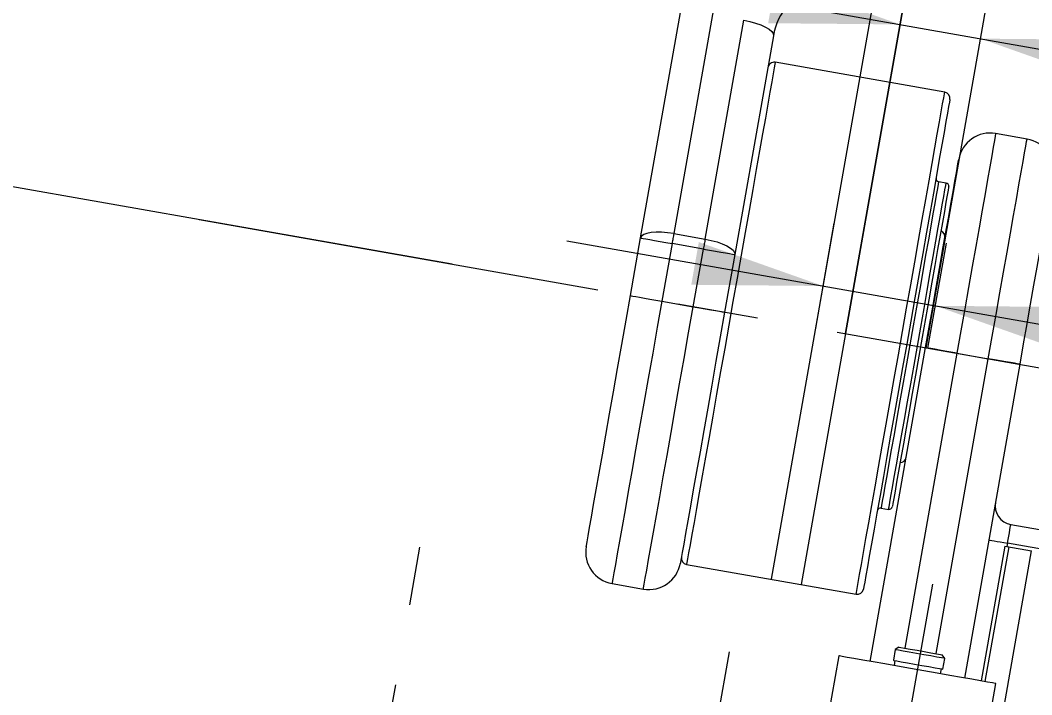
# Model space of a CAD drawing. Header units: millimetres. Extents: x 0 to 1189, y 0 to 841.
# Drawn here: x 608.51 to 640.24, y 634.48 to 655.65 of the extents above; entities that cross this region are included whole.
import ezdxf

# ---------------------------------------------------------------- set-up
doc = ezdxf.new("R2010")
doc.units = ezdxf.units.MM
doc.linetypes.add('CENTERX2', pattern=[20.32, 12.7, -2.54, 2.54, -2.54])
doc.layers.get('0').update_dxf_attribs({"lineweight": 18})
for name, color, linetype, lineweight in [('中心线层', 1, 'CENTERX2', 15), ('尺寸线层', 3, 'Continuous', 18), ('粗实线层', 7, 'Continuous', 15)]:
    doc.layers.add(name, color=color, linetype=linetype, lineweight=lineweight)
doc.dimstyles.new('ISO-25', dxfattribs={"dimtxt": 2.5, "dimasz": 2.5, "dimexe": 1.25, "dimexo": 0.625, "dimtad": 1, "dimtxsty": 'Standard', "dimcen": 2.5, "dimdle": 5, "dimadec": 0, "dimazin": 0, "dimtfac": 1, "dimtmove": 0, "dimatfit": 3, "dimfxl": 1, "dimarcsym": 0})

# ---------------------------------------------------------------- blocks, each defined once
blk = doc.blocks.new('*X11')
at = {"layer": '尺寸线层', "linetype": 'Continuous'}
for points in [[(636.106, 655.518), (632.206, 656.896), (631.97, 655.556)], [(638.636, 655.071), (642.772, 655.033), (642.536, 653.693)]]:
    blk.add_hatch(color=0, dxfattribs=at).paths.add_polyline_path(points, flags=0)
at = {"layer": '尺寸线层', "color": 0, "linetype": 'Continuous'}
for p, q in [((634.395, 645.817), (636.453, 657.487)), ((628.07, 656.935), (649.761, 653.11)), ((636.925, 645.371), (638.983, 657.041)), ((649.761, 653.11), (664.895, 653.11))]:
    blk.add_line(p, q, dxfattribs=at)
at = {"layer": '尺寸线层', "color": 0, "insert": (659.078, 656.667), "char_height": 3.5, "width": 23.26816, "attachment_point": 5}
blk.add_mtext('12,85', dxfattribs=at)
blk = doc.blocks.new('*X13')
at = {"layer": '尺寸线层', "linetype": 'Continuous'}
for points in [[(633.694, 647.308), (629.794, 648.686), (629.557, 647.347)], [(637.215, 646.687), (641.351, 646.648), (641.115, 645.309)]]:
    blk.add_hatch(color=0, dxfattribs=at).paths.add_polyline_path(points, flags=0)
at = {"layer": '尺寸线层', "color": 0, "linetype": 'Continuous'}
for p, q in [((633.46, 645.982), (634.041, 649.278)), ((625.657, 648.725), (648.35, 644.724)), ((636.982, 645.361), (637.563, 648.657)), ((648.35, 644.724), (663.504, 644.724))]:
    blk.add_line(p, q, dxfattribs=at)
at = {"layer": '尺寸线层', "color": 0, "insert": (657.677, 648.281), "char_height": 3.5, "width": 23.30726, "attachment_point": 5}
blk.add_mtext('17,88', dxfattribs=at)
blk = doc.blocks.new('*X19')
at = {"layer": '尺寸线层', "linetype": 'Continuous'}
for points in [[(603.351, 704.601), (603.312, 700.465), (601.973, 700.701)], [(594.234, 652.899), (595.612, 656.799), (594.273, 657.035)]]:
    blk.add_hatch(color=0, dxfattribs=at).paths.add_polyline_path(points, flags=0)
at = {"layer": '尺寸线层', "color": 0, "linetype": 'Continuous'}
for p, q in [((631.172, 699.695), (601.381, 704.948)), ((599.149, 680.774), (603.351, 704.601)), ((598.436, 676.726), (594.234, 652.899)), ((622.056, 647.993), (592.265, 653.246))]:
    blk.add_line(p, q, dxfattribs=at)
at = {"layer": '尺寸线层', "color": 0, "insert": (598.792, 678.75), "char_height": 3.5, "width": 29.01676, "attachment_point": 5}
blk.add_mtext('262,50', dxfattribs=at)

msp = doc.modelspace()

# ---------------------------------------------------------------- linework, layer by layer
at = {"color": 7, "linetype": 'Continuous', "lineweight": 15}
for p, q in [((630.6908, 658.497), (629.0082, 648.9542)), ((627.9685, 648.8166), (629.6511, 658.3594)), ((629.993, 648.7805), (631.2042, 655.6494)), ((632.1341, 655.1646), (630.9229, 648.2956)), ((637.5079, 653.3917), (632.1899, 654.3294)), ((640.0917, 651.9207), (639.1069, 652.0944)), ((637.5535, 650.5405), (637.3171, 650.5822)), ((627.6494, 647.0067), (627.9685, 648.8166)), ((629.0082, 648.9542), (629.993, 648.7805)), ((628.9533, 648.6429), (628.6342, 646.833)), ((629.9381, 648.4693), (628.9533, 648.6429)), ((629.619, 646.6594), (629.9381, 648.4693)), ((630.9229, 648.2956), (630.6038, 646.4857)), ((628.6342, 646.833), (629.619, 646.6594)), ((635.1701, 635.5263), (636.9065, 645.3744)), ((637.8914, 645.2007), (638.8762, 645.0271)), ((639.861, 644.8534), (638.1245, 635.0054)), ((635.5112, 640.3402), (635.7475, 640.2985)), ((639.5836, 639.8252), (641.6339, 639.4637)), ((639.3977, 639.1472), (638.651, 634.9125)), ((639.3977, 639.1472), (639.4621, 639.1358)), ((639.4794, 639.2343), (639.4621, 639.1358)), ((639.4621, 639.1358), (640.2345, 638.9996)), ((641.5297, 638.8728), (639.4794, 639.2343)), ((639.5169, 639.1262), (638.7703, 634.8915)), ((639.0884, 632.4999), (640.2345, 638.9996)), ((629.4116, 638.5725), (634.7295, 637.6348)), ((627.0713, 637.9698), (628.0561, 637.7961)), ((636.0719, 635.9765), (635.9561, 635.8954)), ((634.1853, 635.6999), (633.4907, 631.7607)), ((635.9561, 635.8954), (635.8971, 635.5606)), ((637.5121, 635.621), (637.431, 635.7369)), ((635.9463, 635.5519), (635.9185, 635.3943)), ((637.4531, 635.2862), (637.5121, 635.621)), ((637.376, 635.1373), (637.4038, 635.2949)), ((638.4147, 630.8925), (639.1093, 634.8317))]:
    msp.add_line(p, q, dxfattribs=at)
at = {"color": 8, "linetype": 'Continuous', "lineweight": 15}
for p, q in [((637.8914, 645.2007), (636.2591, 635.9435)), ((637.2439, 635.7699), (638.8762, 645.0271))]:
    msp.add_line(p, q, dxfattribs=at)
at = {"color": 7, "linetype": 'Continuous', "lineweight": 15}
for points in [[(631.2042, 655.6494), (631.3952, 655.6096), (631.5769, 655.5593), (631.742, 655.5005), (631.8845, 655.4355), (631.9986, 655.3667), (632.0801, 655.2969), (632.1259, 655.2286), (632.1341, 655.1646)], [(637.6701, 653.1601), (637.6686, 653.1514), (637.6563, 653.0819), (637.6319, 652.9435), (637.5956, 652.7376), (637.5477, 652.4659), (637.4887, 652.1309), (637.419, 651.7357), (637.3393, 651.2839), (637.2503, 650.7794), (637.1529, 650.227), (637.0479, 649.6315), (636.9363, 648.9984), (636.8191, 648.3335), (636.6973, 647.6427), (636.572, 646.9323), (636.4444, 646.2087), (636.3157, 645.4786), (636.1869, 644.7484), (636.0593, 644.0248), (635.9341, 643.3144), (635.8123, 642.6236), (635.695, 641.9587), (635.5834, 641.3256), (635.4784, 640.7302), (635.381, 640.1777), (635.292, 639.6733), (635.2124, 639.2214), (635.1427, 638.8262), (635.0836, 638.4912), (635.0357, 638.2195), (634.9994, 638.0136), (634.975, 637.8752), (634.9627, 637.8058), (634.9612, 637.7971)], [(636.9065, 645.3744), (637.0192, 646.0132), (637.1305, 646.6446), (637.2392, 647.2611), (637.344, 647.8554), (637.4437, 648.4207), (637.5371, 648.9503), (637.6231, 649.4379), (637.7006, 649.8779), (637.7689, 650.2651), (637.8271, 650.5949), (637.8744, 650.8636), (637.9105, 651.0679), (637.9347, 651.2054), (637.9469, 651.2746), (637.9484, 651.2832)], [(640.9029, 650.7623), (640.9013, 650.7536), (640.8891, 650.6844), (640.8649, 650.5469), (640.8289, 650.3426), (640.7815, 650.074), (640.7233, 649.7441), (640.6551, 649.3569), (640.5775, 648.9169), (640.4915, 648.4293), (640.3981, 647.8997), (640.2984, 647.3345), (640.1936, 646.7401), (640.0849, 646.1236), (639.9736, 645.4923), (639.861, 644.8534)], [(637.6346, 650.4247), (637.6311, 650.4048), (637.6156, 650.317), (637.5879, 650.1601), (637.5485, 649.9365), (637.4978, 649.6492), (637.4367, 649.3023), (637.3659, 648.9006), (637.2864, 648.4498), (637.1993, 647.9563), (637.106, 647.4268), (637.0076, 646.869), (636.9056, 646.2906), (636.8014, 645.6997), (636.6965, 645.1046), (636.5923, 644.5137), (636.4903, 643.9353), (636.392, 643.3775), (636.2986, 642.848), (636.2116, 642.3545), (636.1321, 641.9037), (636.0613, 641.502), (636.0001, 641.1551), (635.9495, 640.8678), (635.91, 640.6442), (635.8824, 640.4873), (635.8669, 640.3995), (635.8634, 640.3796)], [(629.0082, 648.9542), (628.815, 648.982), (628.6271, 648.9969), (628.4518, 648.9982), (628.2957, 648.9858), (628.165, 648.9602), (628.0645, 648.9225), (627.9981, 648.874), (627.9685, 648.8166)], [(627.9685, 648.8166), (627.9874, 648.8132), (628.0435, 648.8034), (628.1345, 648.7873), (628.2569, 648.7657), (628.4062, 648.7394), (628.5764, 648.7094), (628.7612, 648.6768), (628.9533, 648.6429)], [(629.0082, 648.9542), (629.0015, 648.9164), (628.9948, 648.8781), (628.988, 648.8395), (628.9811, 648.8006), (628.9742, 648.7614), (628.9672, 648.722), (628.9603, 648.6825), (628.9533, 648.6429)], [(629.993, 648.7805), (629.9863, 648.7427), (629.9796, 648.7045), (629.9728, 648.6659), (629.9659, 648.6269), (629.959, 648.5878), (629.9521, 648.5484), (629.9451, 648.5089), (629.9381, 648.4693)], [(629.993, 648.7805), (630.1841, 648.7406), (630.3657, 648.6904), (630.5309, 648.6316), (630.6733, 648.5666), (630.7874, 648.4978), (630.869, 648.428), (630.9147, 648.3597), (630.9229, 648.2956)], [(629.9381, 648.4693), (630.1302, 648.4354), (630.315, 648.4028), (630.4852, 648.3728), (630.6345, 648.3465), (630.7569, 648.3249), (630.848, 648.3088), (630.904, 648.299), (630.9229, 648.2956)], [(626.2602, 639.1282), (626.2669, 639.1661), (626.2869, 639.2796), (626.32, 639.4675), (626.3659, 639.7279), (626.4242, 640.0585), (626.4943, 640.456), (626.5755, 640.9165), (626.6671, 641.4357), (626.7681, 642.0086), (626.8776, 642.6296), (626.9945, 643.2928), (627.1177, 643.9917), (627.2461, 644.7197), (627.3783, 645.4697), (627.5132, 646.2344), (627.6494, 647.0067)], [(628.6342, 646.833), (628.49, 646.0152), (628.347, 645.2044), (628.2065, 644.4075), (628.0696, 643.6312), (627.9375, 642.8823), (627.8114, 642.1671), (627.6923, 641.4917), (627.5813, 640.8619), (627.4792, 640.283), (627.387, 639.76), (627.3054, 639.2973), (627.2352, 638.8989), (627.1769, 638.5683), (627.131, 638.3081), (627.0979, 638.1207), (627.078, 638.0076), (627.0713, 637.9698)], [(627.6494, 647.0067), (627.6683, 647.0033), (627.7243, 646.9934), (627.8153, 646.9774), (627.9378, 646.9558), (628.087, 646.9295), (628.2573, 646.8995), (628.442, 646.8669), (628.6342, 646.833)], [(628.0561, 637.7961), (628.0628, 637.8339), (628.0827, 637.947), (628.1158, 638.1345), (628.1617, 638.3946), (628.22, 638.7253), (628.2902, 639.1237), (628.3718, 639.5863), (628.464, 640.1093), (628.5661, 640.6882), (628.6772, 641.3181), (628.7962, 641.9935), (628.9224, 642.7087), (629.0544, 643.4576), (629.1913, 644.2338), (629.3318, 645.0307), (629.4748, 645.8416), (629.619, 646.6594)], [(630.6038, 646.4857), (630.4676, 645.7135), (630.3328, 644.9487), (630.2005, 644.1987), (630.0722, 643.4708), (629.9489, 642.7718), (629.832, 642.1087), (629.7225, 641.4877), (629.6215, 640.9148), (629.5299, 640.3956), (629.4487, 639.935), (629.3786, 639.5375), (629.3203, 639.207), (629.2744, 638.9465), (629.2413, 638.7586), (629.2213, 638.6452), (629.2146, 638.6073)], [(629.619, 646.6594), (629.8111, 646.6255), (629.9958, 646.5929), (630.1661, 646.5629), (630.3153, 646.5366), (630.4378, 646.515), (630.5288, 646.4989), (630.5849, 646.489), (630.6038, 646.4857)], [(637.8914, 645.2007), (637.6992, 645.2346), (637.5145, 645.2672), (637.3442, 645.2972), (637.195, 645.3235), (637.0725, 645.3451), (636.9815, 645.3612), (636.9255, 645.371), (636.9065, 645.3744)], [(639.861, 644.8534), (639.8421, 644.8568), (639.786, 644.8667), (639.695, 644.8827), (639.5725, 644.9043), (639.4233, 644.9306), (639.253, 644.9606), (639.0683, 644.9932), (638.8762, 645.0271)], [(639.4794, 639.2343), (639.4998, 639.3496), (639.5193, 639.4604), (639.5373, 639.5626), (639.5531, 639.6521), (639.5661, 639.7256), (639.5757, 639.7802), (639.5816, 639.8139), (639.5836, 639.8252)], [(638.8885, 639.3385), (638.8999, 639.3365), (638.9335, 639.3306), (638.9881, 639.3209), (639.0616, 639.308), (639.1511, 639.2922), (639.2533, 639.2742), (639.3642, 639.2546), (639.4794, 639.2343)], [(636.0719, 635.9765), (636.0743, 635.9761), (636.1292, 635.9664), (636.2515, 635.9449), (636.4281, 635.9137), (636.6396, 635.8764), (636.8633, 635.837), (637.0749, 635.7997), (637.2514, 635.7686), (637.3738, 635.747), (637.4287, 635.7373), (637.431, 635.7369)], [(639.1093, 634.8317), (639.0915, 634.8348), (639.0057, 634.85), (638.8515, 634.8772), (638.6333, 634.9156), (638.3573, 634.9643), (638.0318, 635.0217), (637.6659, 635.0862), (637.2706, 635.1559), (636.8571, 635.2288), (636.4375, 635.3028), (636.024, 635.3757), (635.6286, 635.4455), (635.2628, 635.5099), (634.9372, 635.5674), (634.6613, 635.616), (634.4431, 635.6545), (634.2888, 635.6817), (634.2031, 635.6968), (634.1853, 635.6999)], [(637.5121, 635.621), (637.4926, 635.6245), (637.4079, 635.6394), (637.2633, 635.6649), (637.0717, 635.6987), (636.8501, 635.7378), (636.6181, 635.7787), (636.3965, 635.8177), (636.2049, 635.8515), (636.0603, 635.877), (635.9756, 635.892), (635.9561, 635.8954)], [(635.8971, 635.5606), (635.9166, 635.5571), (636.0013, 635.5422), (636.1459, 635.5167), (636.3375, 635.4829), (636.5591, 635.4438), (636.791, 635.4029), (637.0126, 635.3639), (637.2042, 635.3301), (637.3488, 635.3046), (637.4336, 635.2896), (637.4531, 635.2862)]]:
    msp.add_lwpolyline(points, dxfattribs=at)
at = {"color": 8, "linetype": 'Continuous', "lineweight": 15}
for points in [[(632.1899, 654.3294), (632.1895, 654.3273), (632.1804, 654.2754), (632.1591, 654.1547), (632.1259, 653.9664), (632.081, 653.7119), (632.0249, 653.3937), (631.9581, 653.0145), (631.881, 652.5776), (631.7945, 652.0868), (631.6992, 651.5466), (631.5961, 650.9615), (631.4859, 650.3368), (631.3697, 649.6779), (631.2486, 648.9907), (631.1235, 648.2812), (630.9955, 647.5556), (630.8659, 646.8203), (630.7356, 646.0817), (630.606, 645.3464), (630.478, 644.6208), (630.3529, 643.9113), (630.2317, 643.224), (630.1156, 642.5652), (630.0054, 641.9405), (629.9023, 641.3554), (629.807, 640.8152), (629.7205, 640.3244), (629.6434, 639.8875), (629.5766, 639.5082), (629.5204, 639.19), (629.4756, 638.9356), (629.4424, 638.7473), (629.4211, 638.6266), (629.4119, 638.5747), (629.4116, 638.5725)], [(634.7295, 637.6348), (634.7299, 637.637), (634.7391, 637.6889), (634.7603, 637.8096), (634.7935, 637.9979), (634.8384, 638.2523), (634.8945, 638.5705), (634.9614, 638.9498), (635.0384, 639.3867), (635.125, 639.8775), (635.2202, 640.4177), (635.3234, 641.0028), (635.4335, 641.6275), (635.5497, 642.2863), (635.6709, 642.9736), (635.796, 643.6831), (635.9239, 644.4087), (636.0536, 645.144), (636.1838, 645.8826), (636.3135, 646.6179), (636.4414, 647.3435), (636.5665, 648.053), (636.6877, 648.7402), (636.8039, 649.3991), (636.914, 650.0238), (637.0172, 650.6088), (637.1125, 651.1491), (637.199, 651.6399), (637.276, 652.0768), (637.3429, 652.456), (637.399, 652.7742), (637.4439, 653.0287), (637.4771, 653.217), (637.4984, 653.3377), (637.5075, 653.3896), (637.5079, 653.3917)], [(639.1069, 652.0944), (639.1053, 652.0855), (639.0929, 652.0149), (639.0681, 651.8743), (639.0312, 651.6653), (638.9827, 651.3899), (638.9229, 651.051), (638.8526, 650.6521), (638.7724, 650.1972), (638.6831, 649.6911), (638.5858, 649.1389), (638.4813, 648.5462), (638.3707, 647.9193), (638.2552, 647.2644), (638.136, 646.5884), (638.0143, 645.8982), (637.8914, 645.2007)], [(638.8762, 645.0271), (638.9991, 645.7245), (639.1208, 646.4148), (639.2401, 647.0908), (639.3555, 647.7456), (639.4661, 648.3726), (639.5706, 648.9652), (639.6679, 649.5174), (639.7572, 650.0236), (639.8374, 650.4784), (639.9077, 650.8773), (639.9675, 651.2162), (640.016, 651.4916), (640.0529, 651.7007), (640.0777, 651.8412), (640.0901, 651.9119), (640.0917, 651.9207)], [(637.3171, 650.5822), (637.3156, 650.5735), (637.3034, 650.5044), (637.2792, 650.3671), (637.2433, 650.1634), (637.1961, 649.8961), (637.1384, 649.5689), (637.0709, 649.1861), (636.9946, 648.7529), (636.9103, 648.2752), (636.8194, 647.7595), (636.723, 647.2127), (636.6224, 646.6422), (636.519, 646.0557), (636.4141, 645.4612), (636.3093, 644.8667), (636.2059, 644.2802), (636.1053, 643.7097), (636.0089, 643.1629), (635.918, 642.6472), (635.8337, 642.1695), (635.7574, 641.7363), (635.6899, 641.3535), (635.6322, 641.0263), (635.585, 640.759), (635.5491, 640.5553), (635.5249, 640.418), (635.5127, 640.3489), (635.5112, 640.3402)], [(635.7475, 640.2985), (635.7491, 640.3072), (635.7612, 640.3763), (635.7855, 640.5137), (635.8214, 640.7173), (635.8685, 640.9846), (635.9262, 641.3119), (635.9937, 641.6946), (636.0701, 642.1278), (636.1543, 642.6055), (636.2452, 643.1212), (636.3417, 643.668), (636.4423, 644.2385), (636.5457, 644.825), (636.6505, 645.4195), (636.7553, 646.014), (636.8587, 646.6005), (636.9593, 647.171), (637.0558, 647.7178), (637.1467, 648.2336), (637.2309, 648.7112), (637.3073, 649.1444), (637.3748, 649.5272), (637.4325, 649.8544), (637.4796, 650.1217), (637.5155, 650.3254), (637.5398, 650.4627), (637.5519, 650.5319), (637.5535, 650.5405)]]:
    msp.add_lwpolyline(points, dxfattribs=at)
at = {"color": 7, "linetype": 'Continuous', "lineweight": 15}
for centre, radius, start, end in [((634.1037, 654.8173), 2, 108.61046, 170), ((632.1552, 654.1325), 0.2, 80, 170), ((637.4732, 653.1948), 0.2, 350, 80), ((638.9332, 651.1096), 1, 80, 170), ((639.9181, 650.9359), 1, 350, 80), ((637.3345, 650.6807), 0.1, 170, 260), ((637.5361, 650.442), 0.1, 350, 80), ((637.3165, 648.851), 0.2, 350, 68.46304), ((636.1027, 641.9672), 0.2, 271.53696, 350), ((639.6878, 640.4161), 0.6, 170, 260), ((635.4938, 640.2417), 0.1, 80, 170), ((635.7649, 640.397), 0.1, 260, 350), ((627.245, 638.9546), 1, 170, 260), ((628.2298, 638.7809), 1, 260, 350), ((629.4463, 638.7695), 0.2, 170, 260), ((634.7642, 637.8318), 0.2, 260, 350)]:
    msp.add_arc(centre, radius, start, end, dxfattribs=at)
at = {"layer": '中心线层'}
for p, q in [((614.1229, 649.3918), (677.6548, 638.1893)), ((617.1979, 617.2861), (621.0468, 639.1149)), ((637.121, 637.9522), (634.3204, 622.0695)), ((625.1749, 604.1796), (630.756, 635.8315))]:
    msp.add_line(p, q, dxfattribs=at)
at = {"layer": '粗实线层'}
for p, q in [((632.0705, 638.1037), (644.2954, 707.4341)), ((645.2309, 707.2692), (633.0062, 637.9387))]:
    msp.add_line(p, q, dxfattribs=at)

# ---------------------------------------------------------------- dimensions: what is measured, and where the dimension line sits
at = {"layer": '尺寸线层'}
for base, p1, p2, angle, picture, middle in [((594.2342, 652.8987), (631.1721, 699.6954), (622.0555, 647.993), 259.99994, '*X19', (598.7925, 678.7499)), ((638.636, 655.0714), (634.3954, 645.8172), (636.9255, 645.371), 349.99972, '*X11', (659.0784, 656.6671)), ((637.2153, 646.6871), (633.4597, 645.9822), (636.9815, 645.3612), 349.99995, '*X13', (657.6772, 648.2812))]:
    dim = msp.add_linear_dim(base=base, p1=p1, p2=p2, angle=angle, dimstyle='ISO-25', override={"dimtxt": 3.5, "dimasz": 4.08, "dimexe": 2, "dimexo": 0, "dimgap": 1.524, "dimtih": 1, "dimtoh": 1, "dimlfac": 5, "dimzin": 0, "dimsah": 1, "dimdle": 8.16, "dimadec": 2, "dimtfill": 1, "dimtolj": 1, "dimtzin": 8}, dxfattribs=at)
    dim.commit()
    dim.dimension.update_dxf_attribs({"geometry": picture, "text_midpoint": middle})

doc.saveas('drawing.dxf')
